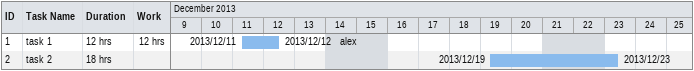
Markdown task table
| ID | Task | Duration | Start | Finish | Resources | Work (h) |
|---|---|---|---|---|---|---|
| 1 | task 1 | 12h | 2013-12-11 | 2013-12-12 | alex | 12 |
| 2 | task 2 | 18h | 2013-12-19 | 2013-12-23 |  |  |
